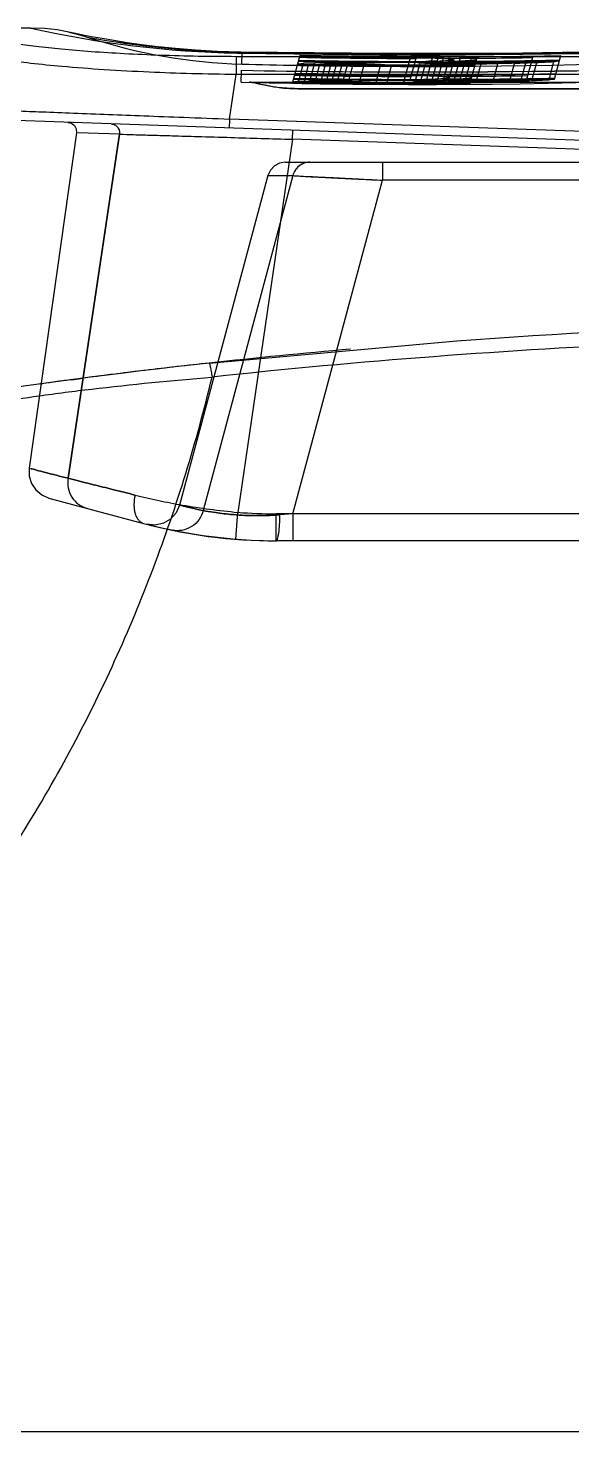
# Model space of a CAD drawing. Header units: millimetres. Extents: x 7426 to 8300, y 123 to 421.
# Drawn here: x 8123.548 to 8124.758, y 291.472 to 294.593 of the extents above; entities that cross this region are included whole.
import ezdxf

# ---------------------------------------------------------------- set-up
doc = ezdxf.new("R2010")
doc.units = ezdxf.units.MM
doc.layers.add('端子', color=102, linetype='Continuous')

msp = doc.modelspace()

# ---------------------------------------------------------------- linework, layer by layer
at = {"layer": '端子', "color": 0, "linetype": 'Continuous'}
for p, q in [((8123.5545, 294.5928), (8123.3631, 294.5928)), ((8123.654, 294.5806), (8123.639, 294.5837)), ((8123.739, 294.5648), (8123.7127, 294.5693)), ((8124.0235, 294.5128), (8124.0242, 294.5388)), ((8126.0943, 294.5292), (8124.011, 294.5292)), ((8124.011, 294.5292), (8124.011, 294.4894)), ((8124.1366, 294.4702), (8124.1533, 294.5323)), ((8124.149, 294.4703), (8124.1608, 294.5145)), ((8124.1612, 294.4697), (8124.1721, 294.5103)), ((8124.1741, 294.4719), (8124.1857, 294.5152)), ((8124.2227, 294.5152), (8124.1857, 294.5152)), ((8124.1859, 294.4698), (8124.1973, 294.5124)), ((8124.2098, 294.5132), (8124.198, 294.4692)), ((8124.2103, 294.469), (8124.2227, 294.5152)), ((8124.2218, 294.5118), (8124.2464, 294.5117)), ((8124.2222, 294.5135), (8124.2469, 294.5135)), ((8124.2226, 294.469), (8124.2333, 294.5088)), ((8124.235, 294.469), (8124.2473, 294.5149)), ((8124.2478, 294.4706), (8124.2585, 294.5105)), ((8124.2595, 294.4684), (8124.2714, 294.5129)), ((8124.2847, 294.4704), (8124.2963, 294.5138)), ((8124.3223, 294.4725), (8124.333, 294.5125)), ((8124.3459, 294.4686), (8124.3566, 294.5085)), ((8124.3827, 294.468), (8124.3993, 294.5299)), ((8124.4104, 294.5252), (8124.3975, 294.4772)), ((8124.4075, 294.4684), (8124.4201, 294.5154)), ((8124.4224, 294.5084), (8124.4182, 294.5084)), ((8124.4224, 294.5153), (8124.4201, 294.5154)), ((8124.4429, 294.5083), (8124.4224, 294.5084)), ((8124.4224, 294.5079), (8124.4428, 294.5078)), ((8124.4226, 294.4785), (8124.4333, 294.5186)), ((8124.432, 294.4678), (8124.4478, 294.5265)), ((8124.446, 294.4741), (8124.4608, 294.5293)), ((8124.4567, 294.4678), (8124.4722, 294.5256)), ((8124.4854, 294.5288), (8124.4693, 294.4687)), ((8124.4818, 294.4693), (8124.4961, 294.5227)), ((8124.4938, 294.4681), (8124.5098, 294.5278)), ((8124.5429, 294.5134), (8124.5059, 294.5134)), ((8124.5188, 294.5153), (8124.5073, 294.4727)), ((8124.5186, 294.4687), (8124.5341, 294.5264)), ((8124.5188, 294.5153), (8124.5558, 294.5153)), ((8124.5308, 294.4679), (8124.546, 294.525)), ((8124.5558, 294.5153), (8124.545, 294.4752)), ((8124.5929, 294.5157), (8124.5816, 294.4737)), ((8124.6301, 294.5165), (8124.6188, 294.4744)), ((8124.6551, 294.5175), (8124.6443, 294.4773)), ((8124.67, 294.5273), (8124.657, 294.4786)), ((8124.6686, 294.4761), (8124.6794, 294.5163)), ((8124.7169, 294.5183), (8124.7061, 294.478)), ((8124.7189, 294.4795), (8124.7328, 294.5316)), ((8123.9962, 294.3905), (8124.011, 294.4894)), ((8126.0943, 294.4894), (8124.011, 294.4894)), ((8124.0224, 294.4728), (8124.0231, 294.4989)), ((8124.0409, 294.4728), (8126.3687, 294.4728)), ((8124.1741, 294.4719), (8124.1494, 294.4718)), ((8124.175, 294.4753), (8124.212, 294.4754)), ((8124.2357, 294.4718), (8124.2111, 294.4719)), ((8124.4952, 294.4733), (8124.5322, 294.4733)), ((8124.4075, 294.4684), (8124.4224, 294.4683)), ((8124.4224, 294.4683), (8124.4322, 294.4683)), ((8124.432, 294.4678), (8124.4224, 294.4678)), ((8126.3782, 294.2873), (8123.3227, 294.394)), ((8123.9962, 294.3905), (8123.9955, 294.3705)), ((8126.0486, 294.3188), (8123.9962, 294.3905)), ((8123.6557, 294.3602), (8123.5508, 293.6142)), ((8123.6371, 293.5918), (8123.7515, 294.3569)), ((8123.7516, 294.3569), (8123.6371, 293.5918)), ((8123.7515, 294.3569), (8123.6592, 294.3601)), ((8124.1364, 294.3455), (8124.1371, 294.3655)), ((8124.1364, 294.3455), (8124.0147, 293.5161)), ((8126.498, 294.2631), (8124.1364, 294.3455)), ((8124.1202, 294.2946), (8126.1652, 294.2946)), ((8124.3362, 294.2946), (8124.3362, 294.2546)), ((8124.0816, 294.2649), (8123.8853, 293.5322)), ((8124.1371, 294.2647), (8123.9376, 293.5201)), ((8124.0816, 294.2647), (8124.1371, 294.2649)), ((8124.1374, 293.5128), (8124.3362, 294.2546)), ((8126.1652, 294.2546), (8124.3362, 294.2546)), ((8123.9507, 293.848), (8124.5019, 293.8977)), ((8123.7608, 293.8259), (8123.7417, 293.8235)), ((8123.8048, 293.8313), (8123.7802, 293.8283)), ((8123.8089, 293.8318), (8123.8049, 293.8313)), ((8123.5756, 293.8016), (8123.5734, 293.8013)), ((8123.5755, 293.8016), (8123.5797, 293.8022)), ((8123.5797, 293.8022), (8123.5756, 293.8016)), ((8123.5768, 293.8018), (8123.5756, 293.8016)), ((8123.6454, 293.8111), (8123.6607, 293.8131)), ((8123.6607, 293.8131), (8123.6454, 293.8111)), ((8123.6607, 293.8131), (8123.6691, 293.8142)), ((8123.5947, 293.548), (8123.805, 293.4916)), ((8124.0099, 293.4563), (8124.0147, 293.5162)), ((8125.9026, 293.5128), (8124.1001, 293.5128)), ((8124.1001, 293.4528), (8124.1001, 293.5128)), ((8124.1374, 293.5128), (8124.1081, 293.5106)), ((8124.1374, 293.5128), (8124.1374, 293.4528)), ((8125.9026, 293.4528), (8124.1001, 293.4528)), ((8127.9263, 291.4717), (8121.3733, 291.4722))]:
    msp.add_line(p, q, dxfattribs=at)
for points in [[(8123.639, 294.5837), (8123.6129, 294.5885), (8123.5847, 294.5916), (8123.5545, 294.5928)], [(8123.639, 294.5837), (8123.6517, 294.5808), (8123.6653, 294.5771), (8123.6798, 294.5727)], [(8123.7127, 294.5693), (8123.6896, 294.5735), (8123.6698, 294.5773), (8123.654, 294.5806)], [(8124.0207, 294.5394), (8123.9689, 294.541), (8123.9204, 294.5438), (8123.8764, 294.5473), (8123.8367, 294.5514), (8123.8007, 294.5557), (8123.7683, 294.5603), (8123.739, 294.5648)], [(8126.0131, 294.5918), (8125.9609, 294.5882), (8125.8922, 294.5836), (8125.7952, 294.5775), (8125.6716, 294.5703), (8125.522, 294.5626), (8125.3463, 294.5547), (8125.1437, 294.5474), (8124.9125, 294.5412), (8124.6487, 294.537), (8124.3488, 294.536), (8124.0207, 294.5394)], [(8123.6366, 294.383), (8123.6446, 294.381), (8123.6512, 294.3759), (8123.6551, 294.3685), (8123.6557, 294.3602)], [(8124.1202, 294.2946), (8124.1074, 294.2924), (8124.0959, 294.2863), (8124.087, 294.2768), (8124.0816, 294.2649)], [(8123.5508, 293.6142), (8123.5509, 293.5968), (8123.556, 293.5803), (8123.5655, 293.5659), (8123.5788, 293.5548), (8123.5947, 293.548)], [(8123.8853, 293.5323), (8123.8777, 293.5151), (8123.8652, 293.5012), (8123.8491, 293.4918), (8123.8308, 293.4879), (8123.8122, 293.4897)], [(8123.805, 293.4916), (8123.8679, 293.4767), (8123.9371, 293.4645), (8124.0099, 293.4563)], [(8123.8122, 293.4897), (8123.8189, 293.488), (8123.8382, 293.4833), (8123.869, 293.4764)], [(8123.869, 293.4764), (8123.886, 293.4731), (8123.9129, 293.4682), (8123.9489, 293.4628), (8123.9931, 293.4578), (8124.0441, 293.4541), (8124.1001, 293.4528)]]:
    msp.add_lwpolyline(points, dxfattribs=at)
for centre, radius, start, end in [((8124.0569, 296.819), 2.2822, 257.2843, 268.9126), ((8124.056, 296.6301), 2.0915, 259.6369, 269.129), ((8124.0559, 296.6287), 2.0902, 259.634, 269.1322), ((8124.0554, 295.7123), 1.2, 251.7565, 268.476), ((8124.4217, 316.6703), 22.1369, 268.94365, 274.19533), ((8124.4224, 309.5075), 15, 269.18217, 276.03346), ((8124.4212, 317.0774), 22.5421, 270.00322, 274.01387), ((8124.4224, 309.5075), 15.04, 268.47599, 276.03355), ((8124.4229, 317.0783), 22.5431, 268.98653, 269.99876), ((8124.4228, 317.0641), 22.5289, 268.98621, 269.99908), ((8124.4213, 317.0887), 22.5934, 270.003, 274.01529), ((8124.4214, 317.0858), 22.5904, 270.00264, 274.01545), ((8124.4224, 309.5075), 15, 268.47599, 268.94891), ((8124.2116, 295.7266), 1.2176, 266.9802, 267.554), ((8124.1148, 295.7981), 1.2873, 271.4606, 272.0144), ((8124.2028, 295.0297), 0.5206, 263.9358, 265.2659), ((8124.0962, 295.1152), 0.6042, 274.9378, 276.1444), ((8124.4224, 309.5075), 14.9908, 268.95761, 271.17429), ((8124.4224, 309.5075), 14.9889, 268.95945, 270.04147), ((8124.4224, 309.5075), 14.9822, 268.96579, 269.95398), ((8124.4224, 309.5075), 14.9804, 268.96753, 269.90869), ((8124.4224, 309.5075), 14.979, 268.96884, 271.1874), ((8124.4224, 309.5075), 14.9776, 268.97019, 269.91153), ((8124.1958, 300.2879), 5.7762, 269.89065, 270.25786), ((8124.2569, 295.7303), 1.2219, 267.1699, 267.7421), ((8124.2502, 295.0289), 0.5204, 264.1253, 265.4567), ((8124.1238, 295.8326), 1.3222, 273.184, 273.7283), ((8124.2621, 303.1457), 8.6352, 269.73016, 269.97551), ((8124.4224, 309.5075), 14.9935, 269.23671, 269.33067), ((8124.4224, 309.5075), 14.9976, 269.51468, 270.45712), ((8124.4224, 309.5075), 14.9966, 269.5157, 270.4582), ((8124.413, 296.043), 1.5355, 265.6229, 267.8937), ((8124.5562, 300.9186), 6.41, 267.67685, 268.00455), ((8124.4555, 296.0349), 1.5274, 265.4008, 267.6819), ((8124.5226, 295.2251), 0.7171, 260.8264, 261.7842), ((8124.6605, 300.9163), 6.4054, 267.87, 268.17724), ((8124.4224, 309.5075), 14.9996, 270.07757, 270.17187), ((8124.1355, 300.6239), 6.113, 273.02581, 273.26084), ((8124.4192, 295.8236), 1.3163, 272.6473, 273.1924), ((8124.5428, 295.0219), 0.5139, 263.0685, 264.4126), ((8124.4224, 309.5075), 14.9889, 270.2302, 271.17643), ((8124.2787, 295.9571), 1.4508, 278.1051, 278.6177), ((8124.4224, 309.5075), 14.9822, 270.23714, 270.94674), ((8124.1641, 300.6405), 6.1305, 273.21173, 273.44635), ((8124.8685, 300.3522), 5.8354, 266.47543, 266.71429), ((8124.4925, 295.0948), 0.5872, 273.6002, 274.8315), ((8124.5905, 295.0221), 0.5136, 263.26, 264.6056), ((8124.3224, 295.965), 1.4592, 278.2842, 278.7945), ((8124.7788, 296.4992), 1.988, 262.928, 263.2749), ((8124.4224, 309.5075), 14.9946, 270.46035, 270.64938), ((8124.4224, 309.5075), 14.9927, 270.50953, 270.65135), ((8124.2929, 305.2561), 10.7467, 271.79539, 272.06099), ((8124.4293, 296.8067), 2.3003, 275.6309, 275.9483), ((8124.3407, 301.2217), 6.714, 272.89177, 273.2126), ((8124.5792, 295.4193), 0.9115, 278.6913, 279.5118), ((8124.422, 317.0215), 22.5262, 268.98544, 270.00114), ((8124.4211, 316.9093), 22.414, 268.9827, 270.00349), ((8124.2018, 295.6897), 1.2205, 266.9465, 267.5188), ((8124.1051, 295.759), 1.288, 271.4175, 271.9709), ((8124.1925, 294.991), 0.5217, 263.9085, 265.2356), ((8124.0859, 295.0763), 0.605, 274.8887, 276.0932), ((8124.4224, 309.5075), 15.0309, 268.9197, 271.13005), ((8124.4224, 309.5075), 15.0289, 268.92152, 270.00047), ((8124.4224, 309.5075), 15.0223, 268.92781, 269.9132), ((8124.4224, 309.5075), 15.0204, 268.92954, 269.86803), ((8124.4224, 309.5075), 15.0191, 268.93085, 271.14305), ((8124.4224, 309.5075), 15.0177, 268.93218, 269.87084), ((8124.1848, 306.2773), 11.8054, 269.94817, 270.12781), ((8124.2399, 294.9901), 0.5215, 264.0975, 265.4259), ((8124.1142, 295.7932), 1.3226, 273.1375, 273.6815), ((8124.2387, 301.4833), 7.0097, 269.77834, 269.97987), ((8124.4224, 309.5075), 15.0336, 269.19802, 269.29172), ((8124.4224, 309.5075), 15.0366, 269.47623, 270.41605), ((8124.4034, 296.0062), 1.5387, 265.5915, 267.8573), ((8124.5501, 300.8929), 6.4245, 267.6411, 267.96802), ((8124.4458, 295.998), 1.5305, 265.3698, 267.6458), ((8124.5124, 295.1871), 0.7192, 260.8056, 261.7606), ((8124.1291, 300.5967), 6.1256, 272.97902, 273.21351), ((8124.5325, 294.9829), 0.515, 263.0421, 264.3833), ((8124.4224, 309.5075), 15.0289, 270.18866, 271.13218), ((8124.2689, 295.9203), 1.4539, 278.0498, 278.5611), ((8124.4224, 309.5075), 15.0223, 270.19555, 270.90311), ((8124.158, 300.6094), 6.1392, 273.16435, 273.39857), ((8124.862, 300.3245), 5.848, 266.44148, 266.67979), ((8124.5487, 306.6904), 12.2152, 269.80918, 269.98266), ((8124.5801, 294.9831), 0.5147, 263.2331, 264.5756), ((8124.3132, 295.9246), 1.4586, 278.2278, 278.7381), ((8124.7695, 296.4632), 1.9922, 262.9018, 263.2479), ((8124.4224, 309.5075), 15.0346, 270.41818, 270.60667), ((8124.4224, 309.5075), 15.0328, 270.46721, 270.60862), ((8124.2898, 305.2415), 10.7721, 271.75033, 272.01524), ((8124.4206, 296.768), 2.3015, 275.5786, 275.8958), ((8124.3348, 301.1954), 6.7276, 272.84445, 273.16455), ((8124.5692, 295.3802), 0.9125, 278.634, 279.4532), ((8124.2471, 295.6916), 1.2231, 267.1353, 267.7068), ((8124.4224, 309.5075), 15.0376, 269.47522, 270.41497), ((8124.4224, 309.5075), 15.0396, 270.03652, 270.13055), ((8124.4094, 295.7866), 1.3192, 272.6014, 273.1451), ((8124.4822, 295.0556), 0.5881, 273.5522, 274.7812), ((8125.5226, 279.4346), 14.4988, 94.97348, 96.2239), ((8125.3296, 281.1747), 12.7481, 96.20941, 98.19825), ((8125.4095, 280.4896), 13.4378, 96.23232, 96.84073), ((8125.3117, 281.2934), 12.6281, 97.14174, 97.51222), ((8125.3119, 281.2911), 12.6304, 97.17542, 97.47387), ((8125.3574, 280.9281), 12.9963, 96.86086, 97.05666), ((8125.26, 281.6844), 12.2337, 97.58374, 97.89456), ((8125.2702, 281.6087), 12.3101, 97.58424, 97.73136), ((8124.1001, 294.5928), 1.08, 265.464, 270), ((8124.1001, 294.5928), 1.14, 255, 270)]:
    msp.add_arc(centre, radius, start, end, dxfattribs=at)
for points, knots in [([(8124.011, 294.5292), (8123.9546, 294.5292), (8123.8716, 294.5306), (8123.7641, 294.5353), (8123.6909, 294.5398), (8123.6252, 294.5452), (8123.5687, 294.5512), (8123.5226, 294.5573), (8123.4956, 294.562), (8123.4841, 294.5645)], [0, 0, 0, 0, 0.320033, 0.470806, 0.610643, 0.73619, 0.84455, 0.933118, 1, 1, 1, 1]), ([(8124.0242, 294.5388), (8124.0225, 294.5394), (8124.0187, 294.5398), (8124.0152, 294.5383), (8124.0136, 294.5372)], [0, 0, 0, 0, 0.481774, 1, 1, 1, 1]), ([(8124.0136, 294.5372), (8124.0152, 294.5383), (8124.0187, 294.5398), (8124.0225, 294.5394), (8124.0242, 294.5388)], [0, 0, 0, 0, 0.518226, 1, 1, 1, 1]), ([(8124.011, 294.4894), (8123.9778, 294.4898), (8123.9132, 294.491), (8123.8154, 294.4945), (8123.7194, 294.4997), (8123.6316, 294.5063), (8123.5564, 294.5138), (8123.4975, 294.5213), (8123.4619, 294.527), (8123.4469, 294.5301)], [0, 0, 0, 0, 0.17608, 0.341919, 0.51892, 0.685478, 0.80855, 0.91912, 1, 1, 1, 1]), ([(8124.1473, 294.51), (8124.1541, 294.5099), (8124.1678, 294.5093), (8124.1883, 294.5097), (8124.2019, 294.5092), (8124.2087, 294.5091)], [0, 0, 0, 0, 0.333267, 0.666712, 1, 1, 1, 1]), ([(8124.1718, 294.5096), (8124.1691, 294.5096), (8124.1637, 294.5099), (8124.1555, 294.5097), (8124.15, 294.5099), (8124.1473, 294.51)], [0, 0, 0, 0, 0.33323, 0.666776, 1, 1, 1, 1]), ([(8124.1719, 294.5098), (8124.1706, 294.5098), (8124.1678, 294.5101), (8124.1637, 294.5099), (8124.161, 294.5101), (8124.1597, 294.5101)], [0, 0, 0, 0, 0.332448, 0.667556, 1, 1, 1, 1]), ([(8124.1599, 294.5109), (8124.1612, 294.5109), (8124.1639, 294.5105), (8124.168, 294.5108), (8124.1707, 294.5104), (8124.1721, 294.5103)], [0, 0, 0, 0, 0.33175, 0.668242, 1, 1, 1, 1]), ([(8124.1601, 294.5116), (8124.1628, 294.5116), (8124.1683, 294.5117), (8124.1765, 294.5116), (8124.182, 294.5117), (8124.1848, 294.5117)], [0, 0, 0, 0, 0.333477, 0.666525, 1, 1, 1, 1]), ([(8124.1857, 294.5152), (8124.1829, 294.5151), (8124.1774, 294.5146), (8124.1691, 294.515), (8124.1636, 294.5145), (8124.1608, 294.5145)], [0, 0, 0, 0, 0.334596, 0.66575, 1, 1, 1, 1]), ([(8124.2083, 294.509), (8124.2043, 294.509), (8124.1962, 294.5094), (8124.184, 294.5091), (8124.1759, 294.5095), (8124.1718, 294.5096)], [0, 0, 0, 0, 0.333328, 0.666674, 1, 1, 1, 1]), ([(8124.2087, 294.5091), (8124.2046, 294.5092), (8124.1965, 294.5096), (8124.1842, 294.5093), (8124.176, 294.5097), (8124.1719, 294.5098)], [0, 0, 0, 0, 0.333018, 0.66708, 1, 1, 1, 1]), ([(8124.1721, 294.5103), (8124.1748, 294.5103), (8124.1802, 294.5098), (8124.1884, 294.5102), (8124.1938, 294.5097), (8124.1965, 294.5097)], [0, 0, 0, 0, 0.332594, 0.667396, 1, 1, 1, 1]), ([(8124.1965, 294.5097), (8124.202, 294.5096), (8124.2129, 294.509), (8124.2293, 294.5094), (8124.2402, 294.5089), (8124.2457, 294.5088)], [0, 0, 0, 0, 0.333217, 0.666753, 1, 1, 1, 1]), ([(8124.2215, 294.5106), (8124.2187, 294.5106), (8124.2132, 294.5104), (8124.205, 294.5105), (8124.1995, 294.5104), (8124.1967, 294.5104)], [0, 0, 0, 0, 0.333854, 0.666462, 1, 1, 1, 1]), ([(8124.221, 294.5088), (8124.2196, 294.5088), (8124.2168, 294.5089), (8124.2126, 294.5089), (8124.2097, 294.509), (8124.2083, 294.509)], [0, 0, 0, 0, 0.333325, 0.666676, 1, 1, 1, 1]), ([(8124.2088, 294.5094), (8124.2115, 294.5093), (8124.217, 294.509), (8124.2252, 294.5092), (8124.2306, 294.5089), (8124.2333, 294.5088)], [0, 0, 0, 0, 0.33275, 0.667243, 1, 1, 1, 1]), ([(8124.2212, 294.5097), (8124.2199, 294.5098), (8124.2172, 294.51), (8124.2131, 294.5098), (8124.2104, 294.5101), (8124.209, 294.5101)], [0, 0, 0, 0, 0.332292, 0.667713, 1, 1, 1, 1]), ([(8124.2098, 294.5132), (8124.2112, 294.5132), (8124.214, 294.5134), (8124.2181, 294.5133), (8124.2209, 294.5135), (8124.2222, 294.5135)], [0, 0, 0, 0, 0.334395, 0.66561, 1, 1, 1, 1]), ([(8124.2458, 294.5093), (8124.2431, 294.5093), (8124.2376, 294.5096), (8124.2294, 294.5094), (8124.224, 294.5097), (8124.2212, 294.5097)], [0, 0, 0, 0, 0.333233, 0.666773, 1, 1, 1, 1]), ([(8124.2333, 294.5088), (8124.2374, 294.5088), (8124.2456, 294.5085), (8124.2579, 294.5087), (8124.2661, 294.5084), (8124.2702, 294.5083)], [0, 0, 0, 0, 0.333177, 0.666815, 1, 1, 1, 1]), ([(8124.2464, 294.5117), (8124.2519, 294.5116), (8124.2628, 294.5114), (8124.2793, 294.5116), (8124.2902, 294.5114), (8124.2957, 294.5114)], [0, 0, 0, 0, 0.333321, 0.666673, 1, 1, 1, 1]), ([(8124.2469, 294.5135), (8124.2496, 294.5134), (8124.2551, 294.5131), (8124.2633, 294.5133), (8124.2687, 294.513), (8124.2714, 294.5129)], [0, 0, 0, 0, 0.33321, 0.666781, 1, 1, 1, 1]), ([(8124.2963, 294.5138), (8124.2909, 294.5139), (8124.28, 294.5146), (8124.2636, 294.5141), (8124.2527, 294.5148), (8124.2473, 294.5149)], [0, 0, 0, 0, 0.333227, 0.6668, 1, 1, 1, 1]), ([(8124.2954, 294.5104), (8124.2913, 294.5104), (8124.2831, 294.5105), (8124.2708, 294.5104), (8124.2626, 294.5105), (8124.2585, 294.5105)], [0, 0, 0, 0, 0.333318, 0.666684, 1, 1, 1, 1]), ([(8124.2714, 294.5129), (8124.2741, 294.5128), (8124.2796, 294.5122), (8124.2877, 294.5127), (8124.2931, 294.5121), (8124.2958, 294.512)], [0, 0, 0, 0, 0.332326, 0.66766, 1, 1, 1, 1]), ([(8124.3566, 294.5085), (8124.3607, 294.5084), (8124.3689, 294.5081), (8124.3812, 294.5084), (8124.3894, 294.508), (8124.3935, 294.508)], [0, 0, 0, 0, 0.332877, 0.666938, 1, 1, 1, 1]), ([(8124.3935, 294.508), (8124.3967, 294.508), (8124.4031, 294.5079), (8124.4128, 294.508), (8124.4192, 294.5079), (8124.4224, 294.5079)], [0, 0, 0, 0, 0.333299, 0.666699, 1, 1, 1, 1]), ([(8124.4182, 294.5084), (8124.4155, 294.5084), (8124.41, 294.5087), (8124.4019, 294.5085), (8124.3964, 294.5087), (8124.3937, 294.5088)], [0, 0, 0, 0, 0.332873, 0.667133, 1, 1, 1, 1]), ([(8124.3986, 294.5271), (8124.4012, 294.527), (8124.4065, 294.5269), (8124.4145, 294.527), (8124.4198, 294.5268), (8124.4224, 294.5268)], [0, 0, 0, 0, 0.33332, 0.666675, 1, 1, 1, 1]), ([(8124.4224, 294.5296), (8124.4199, 294.5296), (8124.4147, 294.5298), (8124.407, 294.5297), (8124.4019, 294.5298), (8124.3993, 294.5299)], [0, 0, 0, 0, 0.333333, 0.666672, 1, 1, 1, 1]), ([(8124.4608, 294.5293), (8124.4566, 294.5293), (8124.448, 294.5295), (8124.4352, 294.5294), (8124.4267, 294.5296), (8124.4224, 294.5296)], [0, 0, 0, 0, 0.333332, 0.666674, 1, 1, 1, 1]), ([(8124.4224, 294.5268), (8124.4253, 294.5268), (8124.4309, 294.5266), (8124.4393, 294.5267), (8124.445, 294.5266), (8124.4478, 294.5265)], [0, 0, 0, 0, 0.33332, 0.666675, 1, 1, 1, 1]), ([(8124.4582, 294.5194), (8124.4554, 294.5193), (8124.4499, 294.5188), (8124.4416, 294.5192), (8124.4361, 294.5186), (8124.4333, 294.5186)], [0, 0, 0, 0, 0.334208, 0.665778, 1, 1, 1, 1]), ([(8124.4676, 294.5084), (8124.4648, 294.5084), (8124.4594, 294.5083), (8124.4511, 294.5084), (8124.4456, 294.5083), (8124.4429, 294.5083)], [0, 0, 0, 0, 0.333393, 0.666605, 1, 1, 1, 1]), ([(8124.444, 294.5125), (8124.4467, 294.5124), (8124.4522, 294.5123), (8124.4604, 294.5124), (8124.4659, 294.5123), (8124.4686, 294.5123)], [0, 0, 0, 0, 0.33327, 0.666726, 1, 1, 1, 1]), ([(8124.4936, 294.5135), (8124.4881, 294.5135), (8124.4772, 294.5138), (8124.4608, 294.5136), (8124.4499, 294.5139), (8124.4444, 294.5139)], [0, 0, 0, 0, 0.333286, 0.666748, 1, 1, 1, 1]), ([(8124.4478, 294.5265), (8124.4505, 294.5264), (8124.4559, 294.5258), (8124.4641, 294.5263), (8124.4695, 294.5257), (8124.4722, 294.5256)], [0, 0, 0, 0, 0.332678, 0.667306, 1, 1, 1, 1]), ([(8124.5059, 294.5134), (8124.5005, 294.5135), (8124.4895, 294.5139), (8124.4732, 294.5136), (8124.4622, 294.514), (8124.4568, 294.5141)], [0, 0, 0, 0, 0.333181, 0.666895, 1, 1, 1, 1]), ([(8124.4854, 294.5288), (8124.4827, 294.5289), (8124.4772, 294.5292), (8124.469, 294.529), (8124.4636, 294.5293), (8124.4608, 294.5293)], [0, 0, 0, 0, 0.333226, 0.666783, 1, 1, 1, 1]), ([(8124.4674, 294.5079), (8124.4716, 294.5079), (8124.4798, 294.5081), (8124.4922, 294.508), (8124.5004, 294.5081), (8124.5045, 294.5082)], [0, 0, 0, 0, 0.333453, 0.666552, 1, 1, 1, 1]), ([(8124.48, 294.5087), (8124.4786, 294.5087), (8124.4759, 294.5085), (8124.4717, 294.5087), (8124.469, 294.5085), (8124.4676, 294.5084)], [0, 0, 0, 0, 0.334216, 0.66578, 1, 1, 1, 1]), ([(8124.4686, 294.5123), (8124.47, 294.5122), (8124.4727, 294.5119), (8124.4768, 294.5121), (8124.4795, 294.5118), (8124.4808, 294.5118)], [0, 0, 0, 0, 0.332169, 0.667824, 1, 1, 1, 1]), ([(8124.4722, 294.5256), (8124.4735, 294.5254), (8124.4762, 294.5248), (8124.4802, 294.5253), (8124.4829, 294.5247), (8124.4842, 294.5246)], [0, 0, 0, 0, 0.331338, 0.668648, 1, 1, 1, 1]), ([(8124.4822, 294.5169), (8124.4835, 294.5168), (8124.4862, 294.5162), (8124.4903, 294.5167), (8124.4929, 294.516), (8124.4943, 294.5159)], [0, 0, 0, 0, 0.330864, 0.669123, 1, 1, 1, 1]), ([(8124.4827, 294.5187), (8124.4854, 294.5188), (8124.491, 294.5194), (8124.4993, 294.5189), (8124.5048, 294.5195), (8124.5076, 294.5196)], [0, 0, 0, 0, 0.33432, 0.665694, 1, 1, 1, 1]), ([(8124.4842, 294.5246), (8124.4856, 294.5244), (8124.4883, 294.5244), (8124.492, 294.5228), (8124.4948, 294.5229), (8124.4961, 294.5227)], [0, 0, 0, 0, 0.334655, 0.665358, 1, 1, 1, 1]), ([(8124.5098, 294.5278), (8124.5071, 294.528), (8124.5017, 294.5286), (8124.4935, 294.5281), (8124.4881, 294.5287), (8124.4854, 294.5288)], [0, 0, 0, 0, 0.332695, 0.667321, 1, 1, 1, 1]), ([(8124.5181, 294.5128), (8124.5154, 294.5128), (8124.5099, 294.5133), (8124.5018, 294.5129), (8124.4963, 294.5134), (8124.4936, 294.5135)], [0, 0, 0, 0, 0.332576, 0.667435, 1, 1, 1, 1]), ([(8124.4943, 294.5159), (8124.497, 294.5158), (8124.5024, 294.5155), (8124.5106, 294.5158), (8124.5161, 294.5154), (8124.5188, 294.5153)], [0, 0, 0, 0, 0.33292, 0.667071, 1, 1, 1, 1]), ([(8124.5045, 294.5082), (8124.5073, 294.5082), (8124.5128, 294.5086), (8124.5211, 294.5083), (8124.5266, 294.5087), (8124.5294, 294.5088)], [0, 0, 0, 0, 0.33402, 0.665641, 1, 1, 1, 1]), ([(8124.5302, 294.5121), (8124.5289, 294.5121), (8124.5262, 294.5126), (8124.5221, 294.5122), (8124.5194, 294.5127), (8124.5181, 294.5128)], [0, 0, 0, 0, 0.331469, 0.66854, 1, 1, 1, 1]), ([(8124.6296, 294.5146), (8124.6255, 294.5145), (8124.6172, 294.514), (8124.6048, 294.5144), (8124.5965, 294.5139), (8124.5924, 294.5138)], [0, 0, 0, 0, 0.33346, 0.666527, 1, 1, 1, 1]), ([(8124.5929, 294.5157), (8124.597, 294.5158), (8124.6053, 294.5163), (8124.6177, 294.5159), (8124.626, 294.5164), (8124.6301, 294.5165)], [0, 0, 0, 0, 0.333484, 0.666529, 1, 1, 1, 1]), ([(8124.6301, 294.5165), (8124.6329, 294.5166), (8124.6384, 294.5172), (8124.6467, 294.5168), (8124.6523, 294.5174), (8124.6551, 294.5175)], [0, 0, 0, 0, 0.33445, 0.665566, 1, 1, 1, 1]), ([(8124.1619, 294.4577), (8124.1526, 294.4579), (8124.1364, 294.4583), (8124.1157, 294.4594), (8124.1015, 294.4607), (8124.0926, 294.4622), (8124.0865, 294.4634), (8124.0805, 294.4646), (8124.0728, 294.4661), (8124.0642, 294.4678), (8124.0561, 294.4695), (8124.0499, 294.4708), (8124.0455, 294.4717), (8124.0427, 294.4724), (8124.0413, 294.4727), (8124.0409, 294.4728)], [0, 0, 0, 0, 0.22856, 0.397107, 0.508937, 0.576732, 0.619013, 0.663027, 0.725306, 0.810804, 0.88053, 0.927423, 0.965159, 0.990575, 1, 1, 1, 1]), ([(8124.1614, 294.4705), (8124.16, 294.4706), (8124.1573, 294.4709), (8124.1533, 294.4707), (8124.1506, 294.471), (8124.1492, 294.4711)], [0, 0, 0, 0, 0.331741, 0.668266, 1, 1, 1, 1]), ([(8124.1502, 294.4746), (8124.1529, 294.4747), (8124.1584, 294.4751), (8124.1667, 294.4748), (8124.1722, 294.4752), (8124.175, 294.4753)], [0, 0, 0, 0, 0.334219, 0.665437, 1, 1, 1, 1]), ([(8124.1861, 294.4705), (8124.1888, 294.4706), (8124.1943, 294.4707), (8124.2025, 294.4706), (8124.208, 294.4707), (8124.2108, 294.4708)], [0, 0, 0, 0, 0.333512, 0.666174, 1, 1, 1, 1]), ([(8124.2116, 294.4737), (8124.2102, 294.4736), (8124.2074, 294.4734), (8124.2033, 294.4736), (8124.2005, 294.4734), (8124.1991, 294.4733)], [0, 0, 0, 0, 0.334359, 0.665636, 1, 1, 1, 1]), ([(8124.2108, 294.4708), (8124.2149, 294.4708), (8124.2231, 294.4707), (8124.2354, 294.4707), (8124.2437, 294.4707), (8124.2478, 294.4706)], [0, 0, 0, 0, 0.333289, 0.66671, 1, 1, 1, 1]), ([(8124.285, 294.4715), (8124.2795, 294.4715), (8124.2686, 294.4717), (8124.2522, 294.4715), (8124.2412, 294.4717), (8124.2357, 294.4718)], [0, 0, 0, 0, 0.333327, 0.66668, 1, 1, 1, 1]), ([(8124.2607, 294.473), (8124.258, 294.4731), (8124.2526, 294.4734), (8124.2444, 294.4732), (8124.2389, 294.4735), (8124.2362, 294.4736)], [0, 0, 0, 0, 0.333217, 0.666791, 1, 1, 1, 1]), ([(8124.2366, 294.475), (8124.2421, 294.4749), (8124.2529, 294.4742), (8124.2693, 294.4747), (8124.2802, 294.474), (8124.2856, 294.4739)], [0, 0, 0, 0, 0.333199, 0.666775, 1, 1, 1, 1]), ([(8124.2478, 294.4706), (8124.2519, 294.4706), (8124.2601, 294.4705), (8124.2724, 294.4706), (8124.2806, 294.4705), (8124.2847, 294.4704)], [0, 0, 0, 0, 0.333314, 0.666684, 1, 1, 1, 1]), ([(8124.2851, 294.472), (8124.2824, 294.4721), (8124.277, 294.4728), (8124.2689, 294.4723), (8124.2634, 294.4729), (8124.2607, 294.473)], [0, 0, 0, 0, 0.332328, 0.667686, 1, 1, 1, 1]), ([(8124.4224, 294.4866), (8124.4186, 294.4867), (8124.4109, 294.4869), (8124.3994, 294.4867), (8124.3917, 294.487), (8124.3878, 294.487)], [0, 0, 0, 0, 0.333327, 0.666681, 1, 1, 1, 1]), ([(8124.3886, 294.4898), (8124.3924, 294.4898), (8124.3999, 294.4896), (8124.4112, 294.4897), (8124.4187, 294.4895), (8124.4224, 294.4895)], [0, 0, 0, 0, 0.333328, 0.666666, 1, 1, 1, 1]), ([(8124.4094, 294.4754), (8124.4108, 294.4753), (8124.4137, 294.475), (8124.4181, 294.4752), (8124.421, 294.4749), (8124.4224, 294.4749)], [0, 0, 0, 0, 0.332484, 0.667508, 1, 1, 1, 1]), ([(8124.4224, 294.4895), (8124.4255, 294.4894), (8124.4317, 294.4893), (8124.4409, 294.4894), (8124.447, 294.4893), (8124.4501, 294.4892)], [0, 0, 0, 0, 0.333327, 0.666669, 1, 1, 1, 1]), ([(8124.437, 294.4865), (8124.4354, 294.4865), (8124.4322, 294.4866), (8124.4273, 294.4865), (8124.4241, 294.4866), (8124.4224, 294.4866)], [0, 0, 0, 0, 0.333324, 0.666679, 1, 1, 1, 1]), ([(8124.4224, 294.4749), (8124.4251, 294.4748), (8124.4303, 294.4743), (8124.4382, 294.4747), (8124.4434, 294.4742), (8124.446, 294.4741)], [0, 0, 0, 0, 0.332535, 0.667453, 1, 1, 1, 1]), ([(8124.4226, 294.4785), (8124.4253, 294.4786), (8124.4309, 294.4791), (8124.4392, 294.4788), (8124.4447, 294.4793), (8124.4475, 294.4794)], [0, 0, 0, 0, 0.334198, 0.665815, 1, 1, 1, 1]), ([(8124.4579, 294.4722), (8124.4551, 294.4722), (8124.4497, 294.4724), (8124.4415, 294.4723), (8124.436, 294.4724), (8124.4333, 294.4724)], [0, 0, 0, 0, 0.33327, 0.666734, 1, 1, 1, 1]), ([(8124.4337, 294.4739), (8124.4391, 294.4738), (8124.4501, 294.4735), (8124.4665, 294.4737), (8124.4774, 294.4735), (8124.4829, 294.4734)], [0, 0, 0, 0, 0.333248, 0.666718, 1, 1, 1, 1]), ([(8124.4614, 294.4855), (8124.4587, 294.4856), (8124.4533, 294.4862), (8124.4452, 294.4857), (8124.4397, 294.4864), (8124.437, 294.4865)], [0, 0, 0, 0, 0.332687, 0.667329, 1, 1, 1, 1]), ([(8124.446, 294.4741), (8124.4515, 294.474), (8124.4624, 294.4735), (8124.4788, 294.4738), (8124.4897, 294.4734), (8124.4952, 294.4733)], [0, 0, 0, 0, 0.333097, 0.666827, 1, 1, 1, 1]), ([(8124.4501, 294.4892), (8124.4528, 294.4892), (8124.4583, 294.4889), (8124.4665, 294.4891), (8124.4719, 294.4888), (8124.4746, 294.4887)], [0, 0, 0, 0, 0.333215, 0.666776, 1, 1, 1, 1]), ([(8124.4701, 294.4717), (8124.4687, 294.4718), (8124.466, 294.4721), (8124.4619, 294.4719), (8124.4592, 294.4722), (8124.4579, 294.4722)], [0, 0, 0, 0, 0.33216, 0.667847, 1, 1, 1, 1]), ([(8124.4735, 294.4845), (8124.4722, 294.4846), (8124.4695, 294.4852), (8124.4654, 294.4848), (8124.4628, 294.4854), (8124.4614, 294.4855)], [0, 0, 0, 0, 0.331344, 0.66867, 1, 1, 1, 1]), ([(8124.4835, 294.4758), (8124.4822, 294.4759), (8124.4795, 294.4766), (8124.4755, 294.4761), (8124.4728, 294.4767), (8124.4715, 294.4769)], [0, 0, 0, 0, 0.330868, 0.669146, 1, 1, 1, 1]), ([(8124.4969, 294.4795), (8124.4941, 294.4794), (8124.4886, 294.4789), (8124.4802, 294.4793), (8124.4747, 294.4787), (8124.4719, 294.4786)], [0, 0, 0, 0, 0.334282, 0.665704, 1, 1, 1, 1]), ([(8124.4853, 294.4826), (8124.484, 294.4828), (8124.4813, 294.4828), (8124.4775, 294.4843), (8124.4748, 294.4843), (8124.4735, 294.4845)], [0, 0, 0, 0, 0.334632, 0.665354, 1, 1, 1, 1]), ([(8124.4746, 294.4887), (8124.4774, 294.4886), (8124.4828, 294.488), (8124.4909, 294.4885), (8124.4963, 294.4879), (8124.4991, 294.4877)], [0, 0, 0, 0, 0.332672, 0.667312, 1, 1, 1, 1]), ([(8124.4829, 294.4734), (8124.4856, 294.4733), (8124.491, 294.4729), (8124.4992, 294.4732), (8124.5046, 294.4728), (8124.5073, 294.4727)], [0, 0, 0, 0, 0.33255, 0.667439, 1, 1, 1, 1]), ([(8124.508, 294.4753), (8124.5053, 294.4753), (8124.4999, 294.4757), (8124.4917, 294.4754), (8124.4862, 294.4758), (8124.4835, 294.4758)], [0, 0, 0, 0, 0.332919, 0.66709, 1, 1, 1, 1]), ([(8124.5073, 294.4727), (8124.5087, 294.4726), (8124.5114, 294.4722), (8124.5155, 294.4725), (8124.5182, 294.472), (8124.5195, 294.472)], [0, 0, 0, 0, 0.331445, 0.668545, 1, 1, 1, 1]), ([(8124.5816, 294.4737), (8124.5858, 294.4738), (8124.594, 294.4742), (8124.6064, 294.4739), (8124.6147, 294.4743), (8124.6188, 294.4744)], [0, 0, 0, 0, 0.333465, 0.666546, 1, 1, 1, 1]), ([(8124.6193, 294.4763), (8124.6152, 294.4762), (8124.6069, 294.4757), (8124.5945, 294.4761), (8124.5863, 294.4756), (8124.5821, 294.4755)], [0, 0, 0, 0, 0.333464, 0.666523, 1, 1, 1, 1]), ([(8124.6443, 294.4773), (8124.6415, 294.4772), (8124.636, 294.4766), (8124.6276, 294.4771), (8124.6221, 294.4764), (8124.6193, 294.4763)], [0, 0, 0, 0, 0.334409, 0.665576, 1, 1, 1, 1]), ([(8124.1111, 294.4598), (8124.1192, 294.4593), (8124.1359, 294.4583), (8124.1609, 294.4577), (8124.1863, 294.4574), (8124.2117, 294.4574), (8124.2374, 294.4574), (8124.2631, 294.4574), (8124.2849, 294.4574), (8124.3037, 294.4574), (8124.3218, 294.4574), (8124.3426, 294.4574), (8124.3673, 294.4574), (8124.3909, 294.4574), (8124.4176, 294.4574), (8124.4452, 294.4574), (8124.4773, 294.4574), (8124.5139, 294.4574), (8124.5552, 294.4574), (8124.6006, 294.4574), (8124.6499, 294.4574), (8124.7065, 294.4574), (8124.7687, 294.4574), (8124.8372, 294.4574), (8124.9134, 294.4574), (8124.9978, 294.4574), (8125.092, 294.4574), (8125.1962, 294.4574), (8125.3134, 294.4574), (8125.4462, 294.4574), (8125.5918, 294.4574), (8125.7583, 294.4574), (8125.9424, 294.4574), (8126.1543, 294.4574), (8126.3032, 294.4574), (8126.3839, 294.4574)], [0, 0, 0, 0, 0.010793, 0.022049, 0.033027, 0.044297, 0.055553, 0.067032, 0.078152, 0.084341, 0.091798, 0.102126, 0.111787, 0.124389, 0.133255, 0.147086, 0.160785, 0.175674, 0.195378, 0.215289, 0.235577, 0.260493, 0.289924, 0.317633, 0.350965, 0.390443, 0.4291, 0.475314, 0.528024, 0.58376, 0.650531, 0.720282, 0.803523, 0.89348, 1, 1, 1, 1]), ([(8124.1366, 294.4702), (8124.1394, 294.4701), (8124.1448, 294.4698), (8124.153, 294.4701), (8124.1584, 294.4698), (8124.1612, 294.4697)], [0, 0, 0, 0, 0.333222, 0.666772, 1, 1, 1, 1]), ([(8124.198, 294.4692), (8124.1912, 294.4693), (8124.1776, 294.4699), (8124.1571, 294.4695), (8124.1435, 294.4701), (8124.1366, 294.4702)], [0, 0, 0, 0, 0.333286, 0.666734, 1, 1, 1, 1]), ([(8124.149, 294.4703), (8124.1504, 294.4703), (8124.1531, 294.4701), (8124.1572, 294.4702), (8124.1599, 294.47), (8124.1612, 294.47)], [0, 0, 0, 0, 0.332426, 0.667569, 1, 1, 1, 1]), ([(8124.1612, 294.47), (8124.1653, 294.4699), (8124.1735, 294.4694), (8124.1858, 294.4698), (8124.194, 294.4693), (8124.198, 294.4692)], [0, 0, 0, 0, 0.33291, 0.666993, 1, 1, 1, 1]), ([(8124.1612, 294.4697), (8124.1652, 294.4697), (8124.1733, 294.4693), (8124.1855, 294.4696), (8124.1936, 294.4692), (8124.1977, 294.4691)], [0, 0, 0, 0, 0.333327, 0.666671, 1, 1, 1, 1]), ([(8124.1859, 294.4698), (8124.1832, 294.4699), (8124.1777, 294.4703), (8124.1695, 294.47), (8124.1641, 294.4704), (8124.1614, 294.4705)], [0, 0, 0, 0, 0.332589, 0.66742, 1, 1, 1, 1]), ([(8126.3839, 294.4574), (8126.3254, 294.4574), (8126.2121, 294.4574), (8126.0473, 294.4574), (8125.8927, 294.4574), (8125.7479, 294.4574), (8125.6124, 294.4574), (8125.486, 294.4574), (8125.3681, 294.4574), (8125.2583, 294.4574), (8125.1446, 294.4574), (8125.0234, 294.4574), (8124.8952, 294.4574), (8124.7724, 294.4574), (8124.6587, 294.4574), (8124.5615, 294.4574), (8124.489, 294.4574), (8124.4406, 294.4574), (8124.4073, 294.4574), (8124.3796, 294.4574), (8124.3564, 294.4574), (8124.3372, 294.4574), (8124.3212, 294.4574), (8124.308, 294.4574), (8124.2902, 294.4574), (8124.264, 294.4574), (8124.228, 294.4574), (8124.193, 294.4574), (8124.1707, 294.4576), (8124.1619, 294.4577)], [0, 0, 0, 0, 0.078897, 0.15301, 0.222527, 0.287635, 0.348522, 0.405376, 0.458385, 0.507736, 0.553616, 0.611853, 0.671416, 0.726594, 0.777671, 0.824932, 0.85782, 0.875559, 0.890372, 0.902725, 0.913015, 0.921575, 0.928688, 0.934584, 0.939454, 0.952741, 0.969895, 0.988037, 1, 1, 1, 1]), ([(8124.235, 294.469), (8124.2295, 294.4691), (8124.2186, 294.4696), (8124.2022, 294.4692), (8124.1913, 294.4697), (8124.1859, 294.4698)], [0, 0, 0, 0, 0.333244, 0.666785, 1, 1, 1, 1]), ([(8124.1977, 294.4691), (8124.1991, 294.4691), (8124.2019, 294.469), (8124.2061, 294.4691), (8124.2089, 294.469), (8124.2103, 294.469)], [0, 0, 0, 0, 0.333325, 0.666674, 1, 1, 1, 1]), ([(8124.2226, 294.469), (8124.2199, 294.469), (8124.2145, 294.4694), (8124.2063, 294.4691), (8124.2008, 294.4695), (8124.1981, 294.4695)], [0, 0, 0, 0, 0.332741, 0.667266, 1, 1, 1, 1]), ([(8124.1983, 294.4703), (8124.1997, 294.4702), (8124.2024, 294.47), (8124.2065, 294.4702), (8124.2092, 294.4699), (8124.2105, 294.4699)], [0, 0, 0, 0, 0.33227, 0.667724, 1, 1, 1, 1]), ([(8124.2105, 294.4699), (8124.2133, 294.4698), (8124.2187, 294.4695), (8124.2269, 294.4697), (8124.2324, 294.4695), (8124.2351, 294.4694)], [0, 0, 0, 0, 0.333224, 0.666769, 1, 1, 1, 1]), ([(8124.2595, 294.4684), (8124.2554, 294.4685), (8124.2472, 294.4688), (8124.2349, 294.4686), (8124.2267, 294.4689), (8124.2226, 294.469)], [0, 0, 0, 0, 0.333179, 0.666829, 1, 1, 1, 1]), ([(8124.3827, 294.468), (8124.3787, 294.4681), (8124.3705, 294.4684), (8124.3582, 294.4681), (8124.35, 294.4685), (8124.3459, 294.4686)], [0, 0, 0, 0, 0.333045, 0.667139, 1, 1, 1, 1]), ([(8124.4224, 294.4678), (8124.418, 294.4678), (8124.4092, 294.468), (8124.396, 294.4679), (8124.3872, 294.468), (8124.3827, 294.468)], [0, 0, 0, 0, 0.333313, 0.666716, 1, 1, 1, 1]), ([(8124.383, 294.4688), (8124.3857, 294.4688), (8124.3911, 294.4685), (8124.3993, 294.4687), (8124.4048, 294.4684), (8124.4075, 294.4684)], [0, 0, 0, 0, 0.33285, 0.667144, 1, 1, 1, 1]), ([(8124.4322, 294.4683), (8124.4349, 294.4683), (8124.4404, 294.4684), (8124.4486, 294.4683), (8124.4541, 294.4684), (8124.4569, 294.4684)], [0, 0, 0, 0, 0.333388, 0.666614, 1, 1, 1, 1]), ([(8124.4938, 294.4681), (8124.4897, 294.4681), (8124.4814, 294.4679), (8124.4691, 294.4681), (8124.4608, 294.4679), (8124.4567, 294.4678)], [0, 0, 0, 0, 0.333437, 0.666558, 1, 1, 1, 1]), ([(8124.4569, 294.4684), (8124.4582, 294.4684), (8124.461, 294.4686), (8124.4651, 294.4685), (8124.4679, 294.4687), (8124.4693, 294.4687)], [0, 0, 0, 0, 0.334189, 0.665815, 1, 1, 1, 1]), ([(8124.5186, 294.4687), (8124.5158, 294.4686), (8124.5103, 294.4683), (8124.5021, 294.4685), (8124.4966, 294.4682), (8124.4938, 294.4681)], [0, 0, 0, 0, 0.334327, 0.66601, 1, 1, 1, 1]), ([(8123.4284, 294.4124), (8123.4412, 294.4119), (8123.4725, 294.4107), (8123.5229, 294.4087), (8123.5837, 294.4064), (8123.6519, 294.4037), (8123.7272, 294.4008), (8123.8092, 294.3977), (8123.8988, 294.3942), (8123.9624, 294.3917), (8123.9962, 294.3905)], [0, 0, 0, 0, 0.067424, 0.165696, 0.266188, 0.388533, 0.526305, 0.66407, 0.821506, 1, 1, 1, 1]), ([(8123.7333, 294.3796), (8123.7359, 294.3795), (8123.7412, 294.3782), (8123.7478, 294.3729), (8123.7516, 294.3652), (8123.7519, 294.3595), (8123.7515, 294.3569)], [0, 0, 0, 0, 0.233303, 0.492321, 0.756354, 1, 1, 1, 1]), ([(8123.7516, 294.3569), (8123.7619, 294.3566), (8123.7865, 294.3558), (8123.8256, 294.3547), (8123.8729, 294.3533), (8123.9309, 294.3516), (8123.9968, 294.3497), (8124.0673, 294.3475), (8124.1131, 294.3462), (8124.1364, 294.3455)], [0, 0, 0, 0, 0.080886, 0.19122, 0.304756, 0.44977, 0.643331, 0.818115, 1, 1, 1, 1]), ([(8124.1748, 294.2946), (8124.1666, 294.2946), (8124.1534, 294.29), (8124.1418, 294.2772), (8124.1382, 294.2689), (8124.1371, 294.2647)], [0, 0, 0, 0, 0.481536, 0.74397, 1, 1, 1, 1]), ([(8124.1747, 294.2946), (8124.1706, 294.2946), (8124.162, 294.293), (8124.1504, 294.2868), (8124.1417, 294.2768), (8124.1382, 294.2688), (8124.1371, 294.2647)], [0, 0, 0, 0, 0.241772, 0.496144, 0.752823, 1, 1, 1, 1]), ([(8124.1371, 294.2647), (8124.1427, 294.2644), (8124.1573, 294.2636), (8124.1826, 294.2624), (8124.2142, 294.2608), (8124.2502, 294.2591), (8124.2912, 294.2569), (8124.3204, 294.2554), (8124.3362, 294.2546)], [0, 0, 0, 0, 0.084688, 0.218895, 0.38226, 0.560568, 0.761469, 1, 1, 1, 1]), ([(8124.1371, 294.2647), (8124.1424, 294.2644), (8124.1561, 294.2636), (8124.1802, 294.2623), (8124.2116, 294.2607), (8124.2483, 294.2589), (8124.2906, 294.2569), (8124.3202, 294.2553), (8124.3362, 294.2546)], [0, 0, 0, 0, 0.079649, 0.206183, 0.363289, 0.553194, 0.759422, 1, 1, 1, 1]), ([(8125.9384, 293.9145), (8125.6075, 293.9145), (8124.946, 293.901), (8124.2858, 293.8527), (8123.9573, 293.8168)], [0, 0, 0, 0, 0.500276, 1, 1, 1, 1]), ([(8123.9507, 293.848), (8123.951, 293.848), (8123.9515, 293.8471), (8123.952, 293.8457), (8123.9527, 293.843), (8123.9539, 293.8376), (8123.9555, 293.8287), (8123.9567, 293.821), (8123.9573, 293.8168)], [0, 0, 0, 0, 0.022382, 0.074935, 0.159656, 0.276675, 0.598984, 1, 1, 1, 1]), ([(8121.3733, 291.4722), (8121.4149, 291.4724), (8121.498, 291.4761), (8121.6631, 291.4927), (8121.8665, 291.5306), (8122.1033, 291.6006), (8122.4029, 291.7248), (8122.7473, 291.9303), (8123.0471, 292.1894), (8123.2579, 292.4182), (8123.4478, 292.6577), (8123.6492, 292.9784), (8123.8353, 293.3879), (8123.923, 293.6729), (8123.9573, 293.8168)], [0, 0, 0, 0, 0.033286, 0.066538, 0.132783, 0.198585, 0.263793, 0.392047, 0.517618, 0.579536, 0.640894, 0.762046, 0.881608, 1, 1, 1, 1]), ([(8123.4763, 293.7607), (8123.5082, 293.766), (8123.5792, 293.7766), (8123.7393, 293.7968), (8123.8678, 293.8095), (8123.9573, 293.8168)], [0, 0, 0, 0, 0.200425, 0.444327, 1, 1, 1, 1]), ([(8123.6371, 293.5918), (8123.6183, 293.5966), (8123.6, 293.6014), (8123.5392, 293.6172), (8123.6, 293.6014), (8123.6183, 293.5966), (8123.6371, 293.5918)], [0, 0, 0, 0, 0.338849, 0.500004, 0.66122, 1, 1, 1, 1]), ([(8123.6371, 293.5918), (8123.636, 293.5849), (8123.6362, 293.5702), (8123.6442, 293.5495), (8123.6591, 293.5334), (8123.6721, 293.5272), (8123.6786, 293.5255)], [0, 0, 0, 0, 0.24591, 0.506187, 0.762675, 1, 1, 1, 1]), ([(8123.7862, 293.5546), (8123.7694, 293.5588), (8123.7386, 293.5664), (8123.6966, 293.5769), (8123.6637, 293.5851), (8123.6448, 293.5898), (8123.6371, 293.5918)], [0, 0, 0, 0, 0.336757, 0.62065, 0.843785, 1, 1, 1, 1]), ([(8123.6371, 293.5918), (8123.6448, 293.5898), (8123.6637, 293.5851), (8123.6966, 293.5769), (8123.7386, 293.5664), (8123.7694, 293.5588), (8123.7862, 293.5546)], [0, 0, 0, 0, 0.156202, 0.379326, 0.663221, 1, 1, 1, 1]), ([(8123.7862, 293.5546), (8123.7846, 293.5476), (8123.7833, 293.537), (8123.7841, 293.523), (8123.7861, 293.5133), (8123.7894, 293.505), (8123.7938, 293.4985), (8123.7991, 293.4939), (8123.8031, 293.4921), (8123.805, 293.4916)], [0, 0, 0, 0, 0.299378, 0.447505, 0.586292, 0.71097, 0.820255, 0.915157, 1, 1, 1, 1]), ([(8123.7862, 293.5546), (8123.8036, 293.5502), (8123.8386, 293.5422), (8123.8938, 293.5315), (8123.9525, 293.5226), (8123.9937, 293.5181), (8124.0147, 293.5161)], [0, 0, 0, 0, 0.232573, 0.464425, 0.727032, 1, 1, 1, 1]), ([(8123.9376, 293.5201), (8123.9358, 293.5132), (8123.9294, 293.4993), (8123.9127, 293.4832), (8123.8912, 293.4748), (8123.8759, 293.475), (8123.869, 293.4764)], [0, 0, 0, 0, 0.241784, 0.501507, 0.760118, 1, 1, 1, 1]), ([(8123.9376, 293.5201), (8123.9297, 293.5217), (8123.9153, 293.5249), (8123.9015, 293.5281), (8123.8783, 293.5341), (8123.9015, 293.5281), (8123.9153, 293.5249), (8123.9297, 293.5217), (8123.9376, 293.5201)], [0, 0, 0, 0, 0.224599, 0.38033, 0.499968, 0.619679, 0.775384, 1, 1, 1, 1]), ([(8124.1081, 293.5106), (8124.0886, 293.5092), (8124.052, 293.5081), (8124.0025, 293.5107), (8123.9653, 293.5152), (8123.9451, 293.5187), (8123.9376, 293.5201)], [0, 0, 0, 0, 0.342737, 0.640799, 0.867151, 1, 1, 1, 1]), ([(8123.9376, 293.5201), (8123.9451, 293.5187), (8123.9653, 293.5152), (8124.0025, 293.5107), (8124.052, 293.5081), (8124.0886, 293.5092), (8124.1081, 293.5106)], [0, 0, 0, 0, 0.132864, 0.35922, 0.657276, 1, 1, 1, 1]), ([(8124.1001, 293.4528), (8124.1007, 293.4528), (8124.1016, 293.4537), (8124.1023, 293.4552), (8124.1035, 293.458), (8124.1046, 293.4629), (8124.1064, 293.4737), (8124.1077, 293.4898), (8124.1081, 293.5035), (8124.1081, 293.5106)], [0, 0, 0, 0, 0.029456, 0.054237, 0.087517, 0.181339, 0.309057, 0.639693, 1, 1, 1, 1])]:
    msp.add_open_spline(points, degree=3, knots=knots, dxfattribs=at)
msp.add_open_spline([(8124.5019, 293.8977), (8124.9487, 293.9299), (8125.4276, 293.9461), (8125.9384, 293.9461)], degree=3, dxfattribs=at)

doc.saveas('drawing.dxf')
